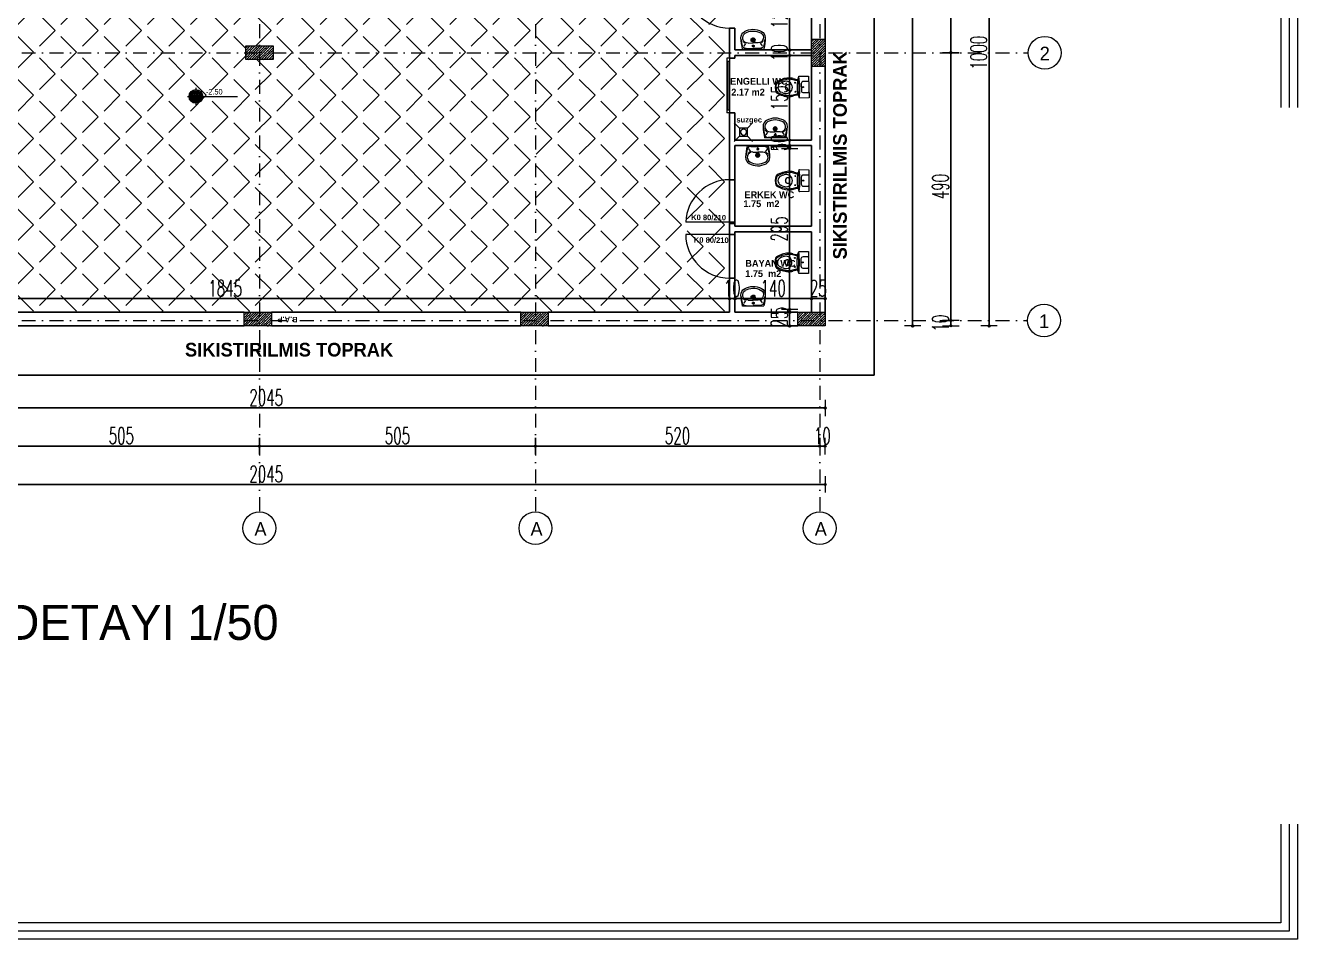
# Model space of a CAD drawing. Header units: millimetres. Extents: x -16104 to 67872, y -88009 to 12107.
# Drawn here: x 61943 to 64305, y -8330 to -6659 of the extents above; entities that cross this region are included whole.
import ezdxf

# ---------------------------------------------------------------- set-up
doc = ezdxf.new("R2010")
doc.units = ezdxf.units.MM
doc.linetypes.add('ACAD_ISO07W100', pattern=[3, 0, -3])
doc.linetypes.add('DASHDOTX2', pattern=[50.8, 25.4, -12.7, 0, -12.7])
doc.layers.get('0').update_dxf_attribs({"color": 241})
for name, color, linetype, lineweight in [('AKS', 1, 'ACAD_ISO07W100', 5), ('akslar', 144, 'Continuous', 20), ('c05', 32, 'Continuous', 13), ('duvar', 123, 'Continuous', 25), ('emsal&kolon', 1, 'Continuous', 5), ('kapı pen. yazısı', 1, 'Continuous', 25), ('kapı pen. yazısı_nz.', 1, 'Continuous', 25), ('KOTLAR', 5, 'Continuous', 20), ('mahal yazısı_nz.', 6, 'Continuous', 35), ('POZ', 36, 'Continuous', 18), ('SıVA', 40, 'Continuous', 9), ('tefriş _ nz.', 21, 'Continuous', 13), ('YAZI', 22, 'Continuous', 18), ('ÖLÇÜ', 252, 'Continuous', 20)]:
    doc.layers.add(name, color=color, linetype=linetype, lineweight=lineweight)
doc.styles.add('DIM', font='Txttw.shx', dxfattribs={"width": 0.6})
doc.styles.add('iç yazı _nz.', font='cityb___.ttf', dxfattribs={"height": 10})
doc.styles.add('kap-pen-yazısı_nz.', font='cityb___.ttf', dxfattribs={"height": 10})
doc.styles.add('M2', font='stylu.ttf', dxfattribs={"height": 10})
doc.styles.add('mahal iç yazı_nz.', font='cityb___.ttf', dxfattribs={"height": 12.5})
doc.styles.add('TSIMPLEX', font='tsimplex', dxfattribs={"width": 0.8})
doc.styles.add('ÖLÇÜ-50', font='comic.ttf', dxfattribs={"height": 12.5})
doc.dimstyles.new('50', dxfattribs={"dimscale": 0, "dimtxt": 30, "dimasz": 1, "dimexe": 0, "dimexo": 2, "dimgap": 4, "dimtad": 1, "dimdec": 0, "dimzin": 0, "dimdsep": 46, "dimtxsty": 'DIM', "dimblk1": 'DOT', "dimblk2": 'DOT', "dimsah": 1, "dimcen": 1.5, "dimdle": 3, "dimse1": 1, "dimse2": 1, "dimclrd": 256, "dimclre": 9, "dimclrt": 256, "dimadec": 0, "dimazin": 0, "dimtfac": 0.24, "dimtdec": 0, "dimtix": 1, "dimtmove": 2, "dimatfit": 3, "dimldrblk": 'DOT', "dimfxl": 0, "dimtolj": 1, "dimtzin": 15, "dimarcsym": 0})
pattern_1 = [(45, (-3506.1825, -11974.452), (-4.49012806, 4.49012806), []), (45, (-3501.6924, -11974.452), (-4.49012806, 4.49012806), [7.9375, -1.5875, 0, -1.5875])]
pattern_2 = [(45, (-3473.52, -17052.543), (-4.49012806, 4.49012806), []), (45, (-3469.03, -17052.543), (-4.49012806, 4.49012806), [7.9375, -1.5875, 0, -1.5875])]

# ---------------------------------------------------------------- blocks, each defined once
blk = doc.blocks.new('rdf')
h = blk.add_hatch()
h.set_pattern_fill('JIS_STN_2.5,_O', color=256)
h.set_pattern_definition([(45, (-14297.5899, -11300.239), (-1.76776695, 1.76776695), []), (45, (-14295.8249, -11300.239), (-1.76776695, 1.76776695), [1.2, -0.5])])
h.paths.add_polyline_path([(18090.11, 5567.39), (18090.11, 5611.54), (18135.11, 5611.54), (18135.11, 5567.39)], flags=9)
h.paths.add_polyline_path([(18090.11, 5539.89), (18090.11, 5584.04), (18135.11, 5584.04), (18135.11, 5539.89)], flags=9)
h.paths.add_polyline_path([(18526.2, 5567.39), (18526.2, 5611.54), (18571.2, 5611.54), (18571.2, 5567.39)], flags=9)
h.paths.add_polyline_path([(18130.11, 5567.39), (18130.11, 5611.54), (18175.11, 5611.54), (18175.11, 5567.39)], flags=9)
h.paths.add_polyline_path([(18468.99, 5604.47), (18468.99, 5574.47), (18871.61, 5574.47), (18871.61, 5604.47)])
at = {"layer": 'POZ', "style": 'M2', "flags": 4}
for tag, p in [('K180/210', (18737.14, 6363.37)), ('P150/50', (18700.21, 6224.9)), ('H.B', (18717.39, 6206.53)), ('50X50', (18707.7, 6190.5)), ('K180/210', (18776.34, 6183.11))]:
    blk.add_attdef(tag, p, '', height=10.4, rotation=1.13919, dxfattribs=at)
blk = doc.blocks.new('DOT')
for p, q in [((-2, 0), (0, 0)), ((0, 15), (0, -15)), ((2, 0), (0, 0))]:
    blk.add_line(p, q)
blk.add_circle((0, 0), 2)
blk = doc.blocks.new('*D8431')
at = {"layer": 'Defpoints', "color": 0, "transparency": 16777216}
for p in [(61359.9, -7358.2), (61359.9, -7358.2), (63404.9, -7358.2)]:
    blk.add_point(p, dxfattribs=at)
at = {"layer": 'SıVA', "lineweight": -2, "transparency": 16777216}
blk.add_line((63403.9, -7358.2), (61360.9, -7358.2), dxfattribs=at)
at = {"layer": 'SıVA', "lineweight": -2, "transparency": 16777216, "rotation": 180}
blk.add_blockref('DOT', (61359.9, -7358.2), dxfattribs=at)
at = {"layer": 'SıVA', "lineweight": -2, "transparency": 16777216}
blk.add_blockref('DOT', (63404.9, -7358.2), dxfattribs=at)
at = {"layer": 'SıVA', "transparency": 16777216, "insert": (62382.4, -7339.2), "char_height": 30, "attachment_point": 5, "style": 'DIM'}
blk.add_mtext('\\A1;2045', dxfattribs=at)
blk = doc.blocks.new('*D8433')
at = {"layer": 'Defpoints', "color": 0, "transparency": 16777216}
for p in [(63394.9, -7428.2), (63404.8, -7428.2), (63404.8, -7428.2)]:
    blk.add_point(p, dxfattribs=at)
at = {"layer": 'SıVA', "lineweight": -2, "transparency": 16777216}
for p, q in [((63393.9, -7428.2), (63392.9, -7428.2)), ((63394.9, -7428.2), (63404.8, -7428.2)), ((63405.8, -7428.2), (63406.8, -7428.2))]:
    blk.add_line(p, q, dxfattribs=at)
blk.add_blockref('DOT', (63394.9, -7428.2), dxfattribs=at)
at = {"layer": 'SıVA', "lineweight": -2, "transparency": 16777216, "rotation": 180}
blk.add_blockref('DOT', (63404.8, -7428.2), dxfattribs=at)
at = {"layer": 'SıVA', "transparency": 16777216, "insert": (63399.9, -7409.2), "char_height": 30, "attachment_point": 5, "style": 'DIM'}
blk.add_mtext('\\A1;10', dxfattribs=at)
blk = doc.blocks.new('*D8468')
at = {"layer": 'Defpoints', "color": 0, "transparency": 16777216}
for p in [(61359.9, -7498.2), (63404.9, -7498.2), (63404.9, -7498.2)]:
    blk.add_point(p, dxfattribs=at)
at = {"layer": 'SıVA', "lineweight": -2, "transparency": 16777216}
blk.add_line((61360.9, -7498.2), (63403.9, -7498.2), dxfattribs=at)
at = {"layer": 'SıVA', "lineweight": -2, "transparency": 16777216, "rotation": 180}
blk.add_blockref('DOT', (61359.9, -7498.2), dxfattribs=at)
at = {"layer": 'SıVA', "lineweight": -2, "transparency": 16777216}
blk.add_blockref('DOT', (63404.9, -7498.2), dxfattribs=at)
at = {"layer": 'SıVA', "transparency": 16777216, "insert": (62382.4, -7479.2), "char_height": 30, "attachment_point": 5, "style": 'DIM'}
blk.add_mtext('\\A1;2045', dxfattribs=at)
blk = doc.blocks.new('*D8434')
at = {"layer": 'Defpoints', "color": 0, "transparency": 16777216}
for p in [(63557.7, -6208.2), (63704.9, -7208.2), (63704.9, -7208.2)]:
    blk.add_point(p, dxfattribs=at)
at = {"layer": 'SıVA', "lineweight": -2, "transparency": 16777216}
blk.add_line((63704.9, -6209.2), (63704.9, -7207.2), dxfattribs=at)
for p, rotation in [((63704.9, -6208.2), 90), ((63704.9, -7208.2), 270)]:
    blk.add_blockref('DOT', p, dxfattribs=dict(at, rotation=rotation))
at = {"layer": 'SıVA', "transparency": 16777216, "insert": (63685.9, -6708.2), "char_height": 30, "attachment_point": 5, "rotation": 90, "style": 'DIM'}
blk.add_mtext('\\A1;1000', dxfattribs=at)
blk = doc.blocks.new('*D8435')
at = {"layer": 'Defpoints', "color": 0, "transparency": 16777216}
for p in [(63580, -7198.2), (63634.9, -7198.2), (63579.9, -7207.9)]:
    blk.add_point(p, dxfattribs=at)
at = {"layer": 'SıVA', "lineweight": -2, "transparency": 16777216}
for p, q in [((63634.9, -7197.2), (63634.9, -7196.2)), ((63634.9, -7207.9), (63634.9, -7198.2)), ((63634.9, -7208.9), (63634.9, -7209.9))]:
    blk.add_line(p, q, dxfattribs=at)
for p, rotation in [((63634.9, -7198.2), 270), ((63634.9, -7207.9), 90)]:
    blk.add_blockref('DOT', p, dxfattribs=dict(at, rotation=rotation))
at = {"layer": 'SıVA', "transparency": 16777216, "insert": (63615.9, -7203.1), "char_height": 30, "attachment_point": 5, "rotation": 90, "style": 'DIM'}
blk.add_mtext('\\A1;10', dxfattribs=at)
blk = doc.blocks.new('*D8436')
at = {"layer": 'Defpoints', "color": 0, "transparency": 16777216}
for p in [(63634.9, -6708.2), (63634.9, -6708.2), (63634.9, -7198.2)]:
    blk.add_point(p, dxfattribs=at)
at = {"layer": 'SıVA', "lineweight": -2, "transparency": 16777216}
blk.add_line((63634.9, -7197.2), (63634.9, -6709.2), dxfattribs=at)
for p, rotation in [((63634.9, -6708.2), 90), ((63634.9, -7198.2), 270)]:
    blk.add_blockref('DOT', p, dxfattribs=dict(at, rotation=rotation))
at = {"layer": 'SıVA', "transparency": 16777216, "insert": (63615.9, -6953.2), "char_height": 30, "attachment_point": 5, "rotation": 90, "style": 'DIM'}
blk.add_mtext('\\A1;490', dxfattribs=at)
blk = doc.blocks.new('*D8437')
at = {"layer": 'Defpoints', "color": 0, "transparency": 16777216}
for p in [(63634.9, -6218.2), (63634.9, -6218.2), (63634.9, -6708.2)]:
    blk.add_point(p, dxfattribs=at)
at = {"layer": 'SıVA', "lineweight": -2, "transparency": 16777216}
blk.add_line((63634.9, -6707.2), (63634.9, -6219.2), dxfattribs=at)
for p, rotation in [((63634.9, -6218.2), 90), ((63634.9, -6708.2), 270)]:
    blk.add_blockref('DOT', p, dxfattribs=dict(at, rotation=rotation))
at = {"layer": 'SıVA', "transparency": 16777216, "insert": (63615.9, -6463.2), "char_height": 30, "attachment_point": 5, "rotation": 90, "style": 'DIM'}
blk.add_mtext('\\A1;490', dxfattribs=at)
blk = doc.blocks.new('*D8439')
at = {"layer": 'Defpoints', "color": 0, "transparency": 16777216}
for p in [(63564.9, -5933.2), (63564.9, -7208.2), (63564.9, -7208.2)]:
    blk.add_point(p, dxfattribs=at)
at = {"layer": 'SıVA', "lineweight": -2, "transparency": 16777216}
blk.add_line((63564.9, -5934.2), (63564.9, -7207.2), dxfattribs=at)
for p, rotation in [((63564.9, -5933.2), 90), ((63564.9, -7208.2), 270)]:
    blk.add_blockref('DOT', p, dxfattribs=dict(at, rotation=rotation))
at = {"layer": 'SıVA', "transparency": 16777216, "insert": (63545.9, -6570.7), "char_height": 30, "attachment_point": 5, "rotation": 90, "style": 'DIM'}
blk.add_mtext('\\A1;1275', dxfattribs=at)
blk = doc.blocks.new('*D8443')
at = {"layer": 'Defpoints', "color": 0, "transparency": 16777216}
for p in [(63339.9, -6883.2), (63339.9, -7178.2), (63339.9, -7178.2)]:
    blk.add_point(p, dxfattribs=at)
at = {"layer": 'SıVA', "lineweight": -2, "transparency": 16777216}
blk.add_line((63339.9, -6884.2), (63339.9, -7177.2), dxfattribs=at)
for p, rotation in [((63339.9, -6883.2), 90), ((63339.9, -7178.2), 270)]:
    blk.add_blockref('DOT', p, dxfattribs=dict(at, rotation=rotation))
at = {"layer": 'SıVA', "transparency": 16777216, "insert": (63320.9, -7030.7), "char_height": 30, "attachment_point": 5, "rotation": 90, "style": 'DIM'}
blk.add_mtext('\\A1;295', dxfattribs=at)
blk = doc.blocks.new('*D8444')
at = {"layer": 'Defpoints', "color": 0, "transparency": 16777216}
for p in [(63339.9, -7178.2), (63339.9, -7183.2), (63340, -7183.2)]:
    blk.add_point(p, dxfattribs=at)
at = {"layer": 'SıVA', "lineweight": -2, "transparency": 16777216}
for p, q in [((63340, -7177.2), (63340, -7176.2)), ((63340, -7178.2), (63340, -7183.2)), ((63340, -7184.2), (63340, -7185.2))]:
    blk.add_line(p, q, dxfattribs=at)
for p, rotation in [((63340, -7178.2), 270), ((63340, -7183.2), 90)]:
    blk.add_blockref('DOT', p, dxfattribs=dict(at, rotation=rotation))
at = {"layer": 'SıVA', "transparency": 16777216, "insert": (63321, -7180.7), "char_height": 30, "attachment_point": 5, "rotation": 90, "style": 'DIM'}
blk.add_mtext('\\A1;5', dxfattribs=at)
blk = doc.blocks.new('*D8445')
at = {"layer": 'Defpoints', "color": 0, "transparency": 16777216}
for p in [(63339.9, -7183.2), (63340, -7208.2), (63340, -7208.2)]:
    blk.add_point(p, dxfattribs=at)
at = {"layer": 'SıVA', "lineweight": -2, "transparency": 16777216}
for p, q in [((63340, -7182.2), (63340, -7181.2)), ((63340, -7183.2), (63340, -7208.2)), ((63340, -7209.2), (63340, -7210.2))]:
    blk.add_line(p, q, dxfattribs=at)
for p, rotation in [((63340, -7183.2), 270), ((63340, -7208.2), 90)]:
    blk.add_blockref('DOT', p, dxfattribs=dict(at, rotation=rotation))
at = {"layer": 'SıVA', "transparency": 16777216, "insert": (63321, -7195.7), "char_height": 30, "attachment_point": 5, "rotation": 90, "style": 'DIM'}
blk.add_mtext('\\A1;25', dxfattribs=at)
blk = doc.blocks.new('*D8446')
at = {"layer": 'Defpoints', "color": 0, "transparency": 16777216}
for p in [(61384.9, -7158.2), (63229.9, -7158.2), (63229.9, -7158.2)]:
    blk.add_point(p, dxfattribs=at)
at = {"layer": 'SıVA', "lineweight": -2, "transparency": 16777216}
blk.add_line((61385.9, -7158.2), (63228.9, -7158.2), dxfattribs=at)
at = {"layer": 'SıVA', "lineweight": -2, "transparency": 16777216, "rotation": 180}
blk.add_blockref('DOT', (61384.9, -7158.2), dxfattribs=at)
at = {"layer": 'SıVA', "lineweight": -2, "transparency": 16777216}
blk.add_blockref('DOT', (63229.9, -7158.2), dxfattribs=at)
at = {"layer": 'SıVA', "transparency": 16777216, "insert": (62307.4, -7139.2), "char_height": 30, "attachment_point": 5, "style": 'DIM'}
blk.add_mtext('\\A1;1845', dxfattribs=at)
blk = doc.blocks.new('*D8447')
at = {"layer": 'Defpoints', "color": 0, "transparency": 16777216}
for p in [(63379.9, -7178.2), (63404.9, -7158.2), (63404.9, -7178.2)]:
    blk.add_point(p, dxfattribs=at)
at = {"layer": 'SıVA', "lineweight": -2, "transparency": 16777216}
for p, q in [((63378.9, -7158.2), (63377.9, -7158.2)), ((63379.9, -7158.2), (63404.9, -7158.2)), ((63405.9, -7158.2), (63406.9, -7158.2))]:
    blk.add_line(p, q, dxfattribs=at)
blk.add_blockref('DOT', (63379.9, -7158.2), dxfattribs=at)
at = {"layer": 'SıVA', "lineweight": -2, "transparency": 16777216, "rotation": 180}
blk.add_blockref('DOT', (63404.9, -7158.2), dxfattribs=at)
at = {"layer": 'SıVA', "transparency": 16777216, "insert": (63392.4, -7139.2), "char_height": 30, "attachment_point": 5, "style": 'DIM'}
blk.add_mtext('\\A1;25', dxfattribs=at)
blk = doc.blocks.new('*D8454')
at = {"layer": 'Defpoints', "color": 0, "transparency": 16777216}
for p in [(63339.9, -6578.1), (63339.9, -6703.2), (63339.9, -6703.2)]:
    blk.add_point(p, dxfattribs=at)
at = {"layer": 'SıVA', "lineweight": -2, "transparency": 16777216}
blk.add_line((63339.9, -6579.1), (63339.9, -6702.2), dxfattribs=at)
for p, rotation in [((63339.9, -6578.1), 90), ((63339.9, -6703.2), 270)]:
    blk.add_blockref('DOT', p, dxfattribs=dict(at, rotation=rotation))
at = {"layer": 'SıVA', "transparency": 16777216, "insert": (63320.9, -6640.6), "char_height": 30, "attachment_point": 5, "rotation": 90, "style": 'DIM'}
blk.add_mtext('\\A1;125', dxfattribs=at)
blk = doc.blocks.new('*D8455')
at = {"layer": 'Defpoints', "color": 0, "transparency": 16777216}
for p in [(63339.9, -6703.2), (63339.9, -6713.2), (63372.6, -6713.2)]:
    blk.add_point(p, dxfattribs=at)
at = {"layer": 'SıVA', "lineweight": -2, "transparency": 16777216}
for p, q in [((63339.9, -6702.2), (63339.9, -6701.2)), ((63339.9, -6703.2), (63339.9, -6713.2)), ((63339.9, -6714.2), (63339.9, -6715.2))]:
    blk.add_line(p, q, dxfattribs=at)
for p, rotation in [((63339.9, -6703.2), 270), ((63339.9, -6713.2), 90)]:
    blk.add_blockref('DOT', p, dxfattribs=dict(at, rotation=rotation))
at = {"layer": 'SıVA', "transparency": 16777216, "insert": (63320.9, -6708.2), "char_height": 30, "attachment_point": 5, "rotation": 90, "style": 'DIM'}
blk.add_mtext('\\A1;10', dxfattribs=at)
blk = doc.blocks.new('*D8456')
at = {"layer": 'Defpoints', "color": 0, "transparency": 16777216}
for p in [(63339.9, -6713.2), (63339.9, -6868.2), (63372.6, -6868.2)]:
    blk.add_point(p, dxfattribs=at)
at = {"layer": 'SıVA', "lineweight": -2, "transparency": 16777216}
blk.add_line((63339.9, -6714.2), (63339.9, -6867.2), dxfattribs=at)
for p, rotation in [((63339.9, -6713.2), 90), ((63339.9, -6868.2), 270)]:
    blk.add_blockref('DOT', p, dxfattribs=dict(at, rotation=rotation))
at = {"layer": 'SıVA', "transparency": 16777216, "insert": (63320.9, -6790.7), "char_height": 30, "attachment_point": 5, "rotation": 90, "style": 'DIM'}
blk.add_mtext('\\A1;155', dxfattribs=at)
blk = doc.blocks.new('*D8457')
at = {"layer": 'Defpoints', "color": 0, "transparency": 16777216}
for p in [(63339.9, -6868.2), (63339.9, -6878.2), (63372.6, -6878.2)]:
    blk.add_point(p, dxfattribs=at)
at = {"layer": 'SıVA', "lineweight": -2, "transparency": 16777216}
for p, q in [((63339.9, -6867.2), (63339.9, -6866.2)), ((63339.9, -6868.2), (63339.9, -6878.2)), ((63339.9, -6879.2), (63339.9, -6880.2))]:
    blk.add_line(p, q, dxfattribs=at)
for p, rotation in [((63339.9, -6868.2), 270), ((63339.9, -6878.2), 90)]:
    blk.add_blockref('DOT', p, dxfattribs=dict(at, rotation=rotation))
at = {"layer": 'SıVA', "transparency": 16777216, "insert": (63320.9, -6873.2), "char_height": 30, "attachment_point": 5, "rotation": 90, "style": 'DIM'}
blk.add_mtext('\\A1;10', dxfattribs=at)
blk = doc.blocks.new('*D8458')
at = {"layer": 'Defpoints', "color": 0, "transparency": 16777216}
for p in [(63339.9, -6878.2), (63339.9, -6878.2), (63339.9, -6883.2)]:
    blk.add_point(p, dxfattribs=at)
at = {"layer": 'SıVA', "lineweight": -2, "transparency": 16777216}
for p, q in [((63339.9, -6877.2), (63339.9, -6876.2)), ((63339.9, -6883.2), (63339.9, -6878.2)), ((63339.9, -6884.2), (63339.9, -6885.2))]:
    blk.add_line(p, q, dxfattribs=at)
for p, rotation in [((63339.9, -6878.2), 270), ((63339.9, -6883.2), 90)]:
    blk.add_blockref('DOT', p, dxfattribs=dict(at, rotation=rotation))
at = {"layer": 'SıVA', "transparency": 16777216, "insert": (63320.9, -6880.7), "char_height": 30, "attachment_point": 5, "rotation": 90, "style": 'DIM'}
blk.add_mtext('\\A1;5', dxfattribs=at)
blk = doc.blocks.new('20')
at = {"layer": 'tefriş _ nz.'}
for p, q in [((-1695.8, 84.6), (-1657.1, 84.6)), ((-1693.3, 79.1), (-1689.8, 74.2)), ((-1689.5, 83.6), (-1676.5, 83.6)), ((-1685.8, 73.6), (-1676.5, 73.6)), ((-1678.6, 79.1), (-1676.5, 79.1)), ((-1663.4, 83.6), (-1676.5, 83.6)), ((-1676.5, 77), (-1676.5, 81.2)), ((-1674.3, 79.1), (-1676.5, 79.1)), ((-1667.2, 73.6), (-1676.5, 73.6)), ((-1676.5, 72.4), (-1676.5, 63.9)), ((-1659.6, 79.1), (-1663.2, 74.2)), ((-1680.9, 68.1), (-1676.5, 68.1)), ((-1672, 68.1), (-1676.5, 68.1))]:
    blk.add_line(p, q, dxfattribs=at)
for centre, major_axis, start_param, end_param in [((-1578.9, 57.7), (84.9, 84.9), 2.129634, 2.303897), ((-1623.6, 60.7), (52.6, 52.6), 2.110921, 2.27395), ((-1685.8, 64), (6.85, 6.85), 0.778431, 3.420188), ((-1689.5, 77.2), (4.58, 4.58), 0.785398, 2.110921), ((-1685.8, 64), (7.77, -7.77), 2.837424, 3.323056), ((-1676.5, 68.1), (2.65, -2.65), 2.356194, 5.497787), ((-1676.5, 79.1), (1.24, -1.24), 2.356194, 5.497787), ((-1676.5, 79.1), (1.24, -1.24), 5.497787, 8.63938), ((-1676.5, 68.1), (2.65, -2.65), 5.497787, 8.63938), ((-1667.1, 64), (6.85, -6.85), 6.00459, 8.646347), ((-1663.4, 77.2), (4.58, -4.58), 1.030672, 2.356194), ((-1667.1, 64), (7.77, 7.77), -0.181463, 0.304169), ((-1774.1, 57.7), (84.9, -84.9), 0.837695, 1.011959), ((-1729.3, 60.7), (52.6, -52.6), 0.867643, 1.030672), ((-1685.8, 64), (9.16, 9.16), 2.356194, 3.415633), ((-1676.5, 80.5), (22.6, 22.6), 3.415633, 3.926991), ((-1676.5, 80.5), (20.3, -20.3), 4.986429, 5.497787), ((-1676.5, 68.1), (1.63, 1.63), 0.785398, 3.926991), ((-1676.5, 68.1), (1.63, 1.63), 3.926991, 7.068583), ((-1676.5, 80.5), (20.3, 20.3), 3.926991, 4.438348), ((-1676.5, 80.5), (22.6, -22.6), 5.497787, 6.009145), ((-1667.2, 64), (9.16, -9.16), 6.009145, 7.068583)]:
    blk.add_ellipse(centre, major_axis=major_axis, ratio=1, start_param=start_param, end_param=end_param, dxfattribs=at)
blk = doc.blocks.new('klozet7-U')
at = {"layer": 'tefriş _ nz.', "linetype": 'Continuous'}
for p, q in [((-32.2, -2.5), (-32.2, 2.5)), ((0, 18.2), (0, -18.2)), ((0, 8.3), (0, -8.3))]:
    blk.add_line(p, q, dxfattribs=at)
for points in [[(-17.9, -11.1, 0.02338), (-26.1, -13), (-26.2, -13, -0.087198), (-33.5, -14, -0.119537), (-52.2, -7.9, -0.142116), (-52.8, -7.3, -0.231833), (-52.8, 7.3, -0.142116), (-52.2, 7.9, -0.119537), (-33.5, 14, -0.087198), (-26.2, 13), (-26.1, 13, 0.02338), (-17.9, 11.1, 0.02338)], [(-44.2, -8.5, 0.029763), (-39.8, -9.9, 0.347536), (-28.5, -4.8, 0.243968), (-28.5, 4.8, 0.347536), (-39.8, 9.9, 0.029763), (-44.2, 8.5)], [(-17.3, -11.9, 0.110008), (-17.3, 11.8, 0.110008)], [(0, 8.3, 0.414214), (-1, 9.3), (-9, 9.3, 0.414214), (-12.5, 5.8), (-12.5, -5.8, 0.414214), (-9, -9.3), (-1, -9.3, 0.414214), (0, -8.3)]]:
    blk.add_lwpolyline(points, format="xyb", dxfattribs=at)
blk.add_lwpolyline([(-15.6, 18.4), (0, 18.2), (0, -18.2), (-15.6, -18.4, -0.329232), (-16.1, -18.1, -0.158489), (-16.1, 18.1, -0.329232)], format="xyb", close=True, dxfattribs=at)
for points in [[(-44.2, 8.5, 0), (-46.6, 7.5, 0)], [(-44.2, -8.5, 0), (-46.6, -7.5, 0)]]:
    blk.add_polyline3d(points, dxfattribs=at)
for centre, radius in [((-22.5, 7.5), 0.75), ((-9.5, 0), 0.9), ((-22.5, -7.5), 0.75)]:
    blk.add_circle(centre, radius, dxfattribs=at)
for centre, radius, start, end in [((-38, 0), 18, 153.8951, 206.1049), ((-51.4, 6.6), 3.1, 121.5412, 153.8951), ((-30.4, -27.7), 43.3, 94.2449, 121.5412), ((-43.4, 0), 8.1, 113.0212, 180), ((-43.4, 0), 8.1, 180, 246.9788), ((-37.1, 0), 2, 170.4059, 189.5941), ((-34.7, 0.2), 4.33, 81.9402, 178.4657), ((-34.2, 2.5), 2, 0, 90), ((-32.5, -7.3), 22.8, 72.6044, 92.5939), ((-1.8, 99.5), 88.3, 254.3087, 259.6891), ((-17.6, 11.8), 0.25, 12.5843, 168.3652), ((-17.1, 13.7), 0.25, 7.288, 166.4244), ((-124.1, 0), 108.1, 352.712, 7.288), ((-186.6, 0), 171.6, 354.0371, 5.9629), ((-51.4, -6.6), 3.1, 206.1049, 238.4588), ((-30.4, 27.7), 43.3, 238.4588, 265.7551), ((-34.7, -0.2), 4.33, 181.5343, 278.0598), ((-34.2, -2.5), 2, 270, 0), ((-32.5, 7.3), 22.8, 267.4061, 287.3956), ((-1.8, -99.5), 88.3, 100.3109, 105.6913), ((-17.5, -11.8), 0.25, 191.6923, 347.4732), ((-17.1, -13.7), 0.25, 193.5756, 352.712)]:
    blk.add_arc(centre, radius, start, end, dxfattribs=at)
blk = doc.blocks.new('2R2R')
at = {"layer": 'tefriş _ nz.', "linetype": 'Continuous'}
for p, q in [((74688.3, -1538.9), (74679, -1529.6)), ((74703.3, -1538.9), (74712.6, -1529.6)), ((74679, -1563.2), (74688.3, -1553.9)), ((74712.6, -1563.2), (74703.3, -1553.9))]:
    blk.add_line(p, q, dxfattribs=at)
blk.add_lwpolyline([(74688.3, -1538.9), (74703.3, -1538.9), (74703.3, -1553.9), (74688.3, -1553.9)], close=True, dxfattribs=at)
blk.add_circle((74695.8, -1546.6), 5.5, dxfattribs=at)
blk = doc.blocks.new('*D8462')
at = {"layer": 'Defpoints', "color": 0, "transparency": 16777216}
for p in [(61864.9, -7428.2), (62369.9, -7428.2), (62369.9, -7428.2)]:
    blk.add_point(p, dxfattribs=at)
at = {"layer": 'SıVA', "lineweight": -2, "transparency": 16777216}
blk.add_line((61865.9, -7428.2), (62368.9, -7428.2), dxfattribs=at)
at = {"layer": 'SıVA', "lineweight": -2, "transparency": 16777216, "rotation": 180}
blk.add_blockref('DOT', (61864.9, -7428.2), dxfattribs=at)
at = {"layer": 'SıVA', "lineweight": -2, "transparency": 16777216}
blk.add_blockref('DOT', (62369.9, -7428.2), dxfattribs=at)
at = {"layer": 'SıVA', "transparency": 16777216, "insert": (62117.4, -7409.2), "char_height": 30, "attachment_point": 5, "style": 'DIM'}
blk.add_mtext('\\A1;505', dxfattribs=at)
blk = doc.blocks.new('*D8463')
at = {"layer": 'Defpoints', "color": 0, "transparency": 16777216}
for p in [(62369.9, -7428.2), (62874.9, -7428.2), (62874.9, -7428.2)]:
    blk.add_point(p, dxfattribs=at)
at = {"layer": 'SıVA', "lineweight": -2, "transparency": 16777216}
blk.add_line((62370.9, -7428.2), (62873.9, -7428.2), dxfattribs=at)
at = {"layer": 'SıVA', "lineweight": -2, "transparency": 16777216, "rotation": 180}
blk.add_blockref('DOT', (62369.9, -7428.2), dxfattribs=at)
at = {"layer": 'SıVA', "lineweight": -2, "transparency": 16777216}
blk.add_blockref('DOT', (62874.9, -7428.2), dxfattribs=at)
at = {"layer": 'SıVA', "transparency": 16777216, "insert": (62622.4, -7409.2), "char_height": 30, "attachment_point": 5, "style": 'DIM'}
blk.add_mtext('\\A1;505', dxfattribs=at)
blk = doc.blocks.new('*D8464')
at = {"layer": 'Defpoints', "color": 0, "transparency": 16777216}
for p in [(62874.9, -7428.2), (63394.9, -7428.2), (63394.9, -7428.2)]:
    blk.add_point(p, dxfattribs=at)
at = {"layer": 'SıVA', "lineweight": -2, "transparency": 16777216}
blk.add_line((62875.9, -7428.2), (63393.9, -7428.2), dxfattribs=at)
at = {"layer": 'SıVA', "lineweight": -2, "transparency": 16777216, "rotation": 180}
blk.add_blockref('DOT', (62874.9, -7428.2), dxfattribs=at)
at = {"layer": 'SıVA', "lineweight": -2, "transparency": 16777216}
blk.add_blockref('DOT', (63394.9, -7428.2), dxfattribs=at)
at = {"layer": 'SıVA', "transparency": 16777216, "insert": (63134.9, -7409.2), "char_height": 30, "attachment_point": 5, "style": 'DIM'}
blk.add_mtext('\\A1;520', dxfattribs=at)
blk = doc.blocks.new('*D8467')
at = {"layer": 'Defpoints', "color": 0, "transparency": 16777216}
for p in [(63229.9, -7158.2), (63239.9, -7158.2), (63239.9, -7158.2)]:
    blk.add_point(p, dxfattribs=at)
at = {"layer": 'SıVA', "lineweight": -2, "transparency": 16777216}
for p, q in [((63228.9, -7158.2), (63227.9, -7158.2)), ((63229.9, -7158.2), (63239.9, -7158.2)), ((63240.9, -7158.2), (63241.9, -7158.2))]:
    blk.add_line(p, q, dxfattribs=at)
blk.add_blockref('DOT', (63229.9, -7158.2), dxfattribs=at)
at = {"layer": 'SıVA', "lineweight": -2, "transparency": 16777216, "rotation": 180}
blk.add_blockref('DOT', (63239.9, -7158.2), dxfattribs=at)
at = {"layer": 'SıVA', "transparency": 16777216, "insert": (63234.9, -7139.2), "char_height": 30, "attachment_point": 5, "style": 'DIM'}
blk.add_mtext('\\A1;10', dxfattribs=at)
blk = doc.blocks.new('*D8421')
at = {"layer": 'Defpoints', "color": 0, "transparency": 16777216}
for p in [(63239.9, -7158.2), (63379.9, -7158.2), (63379.9, -7158.2)]:
    blk.add_point(p, dxfattribs=at)
at = {"layer": 'SıVA', "lineweight": -2, "transparency": 16777216}
blk.add_line((63240.9, -7158.2), (63378.9, -7158.2), dxfattribs=at)
at = {"layer": 'SıVA', "lineweight": -2, "transparency": 16777216, "rotation": 180}
blk.add_blockref('DOT', (63239.9, -7158.2), dxfattribs=at)
at = {"layer": 'SıVA', "lineweight": -2, "transparency": 16777216}
blk.add_blockref('DOT', (63379.9, -7158.2), dxfattribs=at)
at = {"layer": 'SıVA', "transparency": 16777216, "insert": (63309.9, -7139.2), "char_height": 30, "attachment_point": 5, "style": 'DIM'}
blk.add_mtext('\\A1;140', dxfattribs=at)
blk = doc.blocks.new('Kot')
at = {"layer": 'KOTLAR'}
for p, q in [((-0.155, 0), (0.759, 0)), ((0, 0.155), (0, -0.155))]:
    blk.add_line(p, q, dxfattribs=at)
for radius in [0.125, 0.105, 0.085, 0.065, 0.045, 0.045, 0.025]:
    blk.add_circle((0, 0), radius, dxfattribs=at)
at = {"layer": 'YAZI', "style": 'TSIMPLEX', "width": 0.8}
blk.add_attdef('KOTH', (0.184, 0.035), '', height=0.1, dxfattribs=at)

msp = doc.modelspace()

# ---------------------------------------------------------------- hatches: boundary and pattern name
at = {"layer": 'SıVA'}
h = msp.add_hatch(dxfattribs=at)
h.set_pattern_fill('ANSI35,_O', color=256)
h.set_pattern_definition(pattern_1)
h.paths.add_polyline_path([(63394.9, -6683.2), (63379.9, -6683.2), (63379.9, -6708.2), (63394.9, -6708.2)])
h.paths.add_polyline_path([(63404.9, -6683.2), (63394.9, -6683.2), (63394.9, -6708.2), (63404.9, -6708.2)])
h.paths.add_polyline_path([(63404.9, -6708.2), (63394.9, -6708.2), (63394.9, -6733.2), (63404.9, -6733.2)])
h.paths.add_polyline_path([(63394.9, -6708.2), (63379.9, -6708.2), (63379.9, -6733.2), (63394.9, -6733.2)])
h = msp.add_hatch(dxfattribs=at)
h.set_pattern_fill('ANSI35,_O', color=256)
h.set_pattern_definition(pattern_1)
h.paths.add_polyline_path([(62369.9, -6708.2), (62369.9, -6695.7), (62344.9, -6695.7), (62344.9, -6708.2)])
h.paths.add_polyline_path([(62394.9, -6708.2), (62394.9, -6695.7), (62369.9, -6695.7), (62369.9, -6708.2)])
h.paths.add_polyline_path([(62394.9, -6720.7), (62394.9, -6708.2), (62369.9, -6708.2), (62369.9, -6720.7)])
h.paths.add_polyline_path([(62344.9, -6708.2), (62344.9, -6720.7), (62369.9, -6720.7), (62369.9, -6708.2)])
h = msp.add_hatch(dxfattribs=at)
h.set_pattern_fill('ANSI35,_O', color=256)
h.set_pattern_definition(pattern_2)
h.paths.add_polyline_path([(62369.9, -7198.2), (62369.9, -7183.2), (62341.8, -7183.2), (62341.8, -7198.2)])
h.paths.add_polyline_path([(62391.8, -7183.2), (62369.9, -7183.2), (62369.9, -7198.2), (62391.8, -7198.2)])
h.paths.add_polyline_path([(62369.9, -7198.2), (62369.9, -7208.2), (62391.8, -7208.2), (62391.8, -7198.2)])
h.paths.add_polyline_path([(62369.9, -7208.2), (62369.9, -7198.2), (62341.8, -7198.2), (62341.8, -7208.2)])
h = msp.add_hatch(dxfattribs=at)
h.set_pattern_fill('ANSI35,_O', color=256)
h.set_pattern_definition(pattern_2)
h.paths.add_polyline_path([(62874.9, -7198.2), (62874.9, -7183.2), (62848.4, -7183.2), (62848.4, -7198.2)])
h.paths.add_polyline_path([(62874.9, -7183.2), (62874.9, -7198.2), (62898.4, -7198.2), (62898.4, -7183.2)])
h.paths.add_polyline_path([(62874.9, -7198.2), (62874.9, -7208.2), (62898.4, -7208.2), (62898.4, -7198.2)])
h.paths.add_polyline_path([(62874.9, -7208.2), (62874.9, -7198.2), (62848.4, -7198.2), (62848.4, -7208.2)])
h = msp.add_hatch(dxfattribs=at)
h.set_pattern_fill('ANSI35,_O', color=256)
h.set_pattern_definition(pattern_1)
h.paths.add_polyline_path([(63394.9, -7183.2), (63354.9, -7183.2), (63354.9, -7198.2), (63394.9, -7198.2)])
h.paths.add_polyline_path([(63404.9, -7183.2), (63394.9, -7183.2), (63394.9, -7198.2), (63404.9, -7198.2)])
h.paths.add_polyline_path([(63404.9, -7198.2), (63394.9, -7198.2), (63394.9, -7208.2), (63404.9, -7208.2)])
h.paths.add_polyline_path([(63394.9, -7198.2), (63354.9, -7198.2), (63354.9, -7208.2), (63394.9, -7208.2)])
at = {"layer": 'ÖLÇÜ'}
h = msp.add_hatch(dxfattribs=at)
h.set_pattern_fill('ANGLE,_O', color=256, scale=8, angle=135)
h.set_pattern_definition([(135, (0, -17059.605), (-39.513127, -39.513127), [40.64, -15.24]), (225, (0, -17059.605), (39.513127, -39.513127), [40.64, -15.24])])
h.paths.add_polyline_path([(61384.9, -6708.2), (61864.9, -6708.2), (61864.9, -6233.2), (61384.9, -6233.2)])
h.paths.add_polyline_path([(63229.9, -7183.2), (63229.9, -6708.2), (62394.9, -6708.2), (62394.9, -6720.7), (62369.9, -6720.7), (62369.9, -7183.2)])
h.paths.add_polyline_path([(62369.9, -6233.2), (62369.9, -6695.7), (62394.9, -6695.7), (62394.9, -6708.2), (63229.9, -6708.2), (63229.9, -6233.2)])
h.paths.add_polyline_path([(61864.9, -6233.2), (61864.9, -6708.2), (62344.9, -6708.2), (62344.9, -6695.7), (62369.9, -6695.7), (62369.9, -6233.2)])
h.paths.add_polyline_path([(62369.9, -7183.2), (62369.9, -6720.7), (62344.9, -6720.7), (62344.9, -6708.2), (61864.9, -6708.2), (61864.9, -7183.2)])
h.paths.add_polyline_path([(61864.9, -7183.2), (61864.9, -6708.2), (61384.9, -6708.2), (61384.9, -7183.2)])
h.paths.add_polyline_path([(61434.9, -6738.8), (61434.9, -6677.6), (61479.9, -6677.6), (61479.9, -6738.8)], flags=9)
h.paths.add_polyline_path([(61434.9, -6242.8), (61434.9, -6198.6), (61479.9, -6198.6), (61479.9, -6242.8)], flags=9)
h.paths.add_polyline_path([(61350.4, -6231.7), (61394.5, -6231.7), (61394.5, -6276.7), (61350.4, -6276.7)], flags=9)
h.paths.add_polyline_path([(63157, -7017.7), (63228.6, -7018.4), (63228.8, -7001.6), (63157.2, -7000.9)], flags=24)
h.paths.add_polyline_path([(63161.9, -7059), (63233.5, -7059.8), (63233.7, -7043), (63162.1, -7042.2)], flags=9)
h.paths.add_polyline_path([(63153.4, -6737), (63217.9, -6737.7), (63218.1, -6720.8), (63153.5, -6720.2)], flags=24)
h.paths.add_polyline_path([(62434, -6242.8), (62434, -6198.6), (62479, -6198.6), (62479, -6242.8)], flags=9)
h.paths.add_polyline_path([(62227.6, -6622.1), (62396, -6622.1), (62396, -6659.8), (62227.6, -6659.8)], flags=9)
h.paths.add_polyline_path([(62205.9, -6629.4), (62470.5, -6629.4), (62470.5, -6533.2), (62205.9, -6533.2)], flags=9)
h.paths.add_polyline_path([(63157, -6560.1), (63228.6, -6560.8), (63228.8, -6544), (63157.2, -6543.3)], flags=24)
h.paths.add_polyline_path([(63161.9, -6601.5), (63233.5, -6602.2), (63233.7, -6585.4), (63162.1, -6584.6)], flags=9)
h.paths.add_polyline_path([(63149.4, -6427.3), (63218.2, -6428), (63218.4, -6411.2), (63149.6, -6410.5)], flags=24)
h.paths.add_polyline_path([(62269.9, -6231.7), (62344.9, -6231.7), (62344.9, -6276.7), (62269.9, -6276.7)], flags=9)

# ---------------------------------------------------------------- linework, layer by layer
for p, q in [((63239.9, -7025.7), (63379.9, -7025.7)), ((63239.9, -7035.7), (63379.9, -7035.7)), ((63239.9, -7040.7), (63229.9, -7040.7))]:
    msp.add_line(p, q)
at = {"layer": 'AKS', "linetype": 'ByBlock'}
for centre in [(63806.6, -6708.3), (63805.3, -7198.2), (62369.9, -7578.2), (62874.9, -7578.2), (63394.9, -7578.2)]:
    msp.add_circle(centre, 30, dxfattribs=at)
at = {"layer": 'akslar', "linetype": 'DASHDOTX2'}
for p, q in [((62369.9, -5638.2), (62369.9, -7548.2)), ((62874.9, -5638.2), (62874.9, -7548.2)), ((63394.9, -5638.2), (63394.9, -7548.2)), ((61069.9, -6708.2), (63774.9, -6708.2)), ((61069.9, -7198.2), (63774.9, -7198.2))]:
    msp.add_line(p, q, dxfattribs=at)
at = {"layer": 'c05'}
for points in [[(64268.8, -8120), (64268.8, -8330.3), (60738.5, -8330.3), (60738.5, -4952.5), (64268.8, -4952.5), (64268.8, -6808.6)], [(64268.8, -8120), (64268.8, -8330.3), (60738.5, -8330.3), (60738.5, -4952.5), (64268.8, -4952.5), (64268.8, -6808.6)], [(64253.8, -8120), (64253.8, -8315.3), (60753.5, -8315.3), (60753.5, -4967.5), (64253.8, -4967.5), (64253.8, -6808.6)], [(64238.8, -8120), (64238.8, -8300.3), (60768.5, -8300.3), (60768.5, -4982.5), (64238.8, -4982.5), (64238.8, -6808.6)]]:
    msp.add_lwpolyline(points, dxfattribs=at)
at = {"layer": 'duvar'}
for p, q in [((63404.9, -6383.1), (63404.9, -6683.2)), ((63494.9, -6453), (63494.9, -7298.2)), ((63379.9, -6578.1), (63379.9, -6683.2)), ((63229.9, -6663.1), (63229.9, -6718.2)), ((63239.9, -6663.1), (63229.9, -6663.1)), ((63239.9, -6663.1), (63239.9, -6703.2)), ((63379.9, -6683.2), (63379.9, -6678.2)), ((63379.9, -6683.2), (63379.9, -6678.2)), ((63379.9, -6678.2), (63379.9, -6683.2)), ((63404.9, -6678.2), (63404.9, -6683.2)), ((63239.9, -6703.2), (63379.9, -6703.2)), ((63239.9, -6718.2), (63229.9, -6718.2)), ((63239.9, -6713.2), (63239.9, -6718.2)), ((63239.9, -6713.2), (63379.9, -6713.2)), ((63379.9, -6733.2), (63379.9, -6738.2)), ((63379.9, -6733.2), (63379.9, -6868.2)), ((63404.9, -6733.2), (63404.9, -6738.2)), ((63404.9, -6733.2), (63404.9, -7178.2)), ((63229.9, -6818.2), (63229.9, -6878.2)), ((63229.9, -6818.2), (63229.9, -7183.2)), ((63239.9, -6818.2), (63229.9, -6818.2)), ((63239.9, -6818.2), (63239.9, -6869.1)), ((63379.9, -6868.2), (63239.9, -6868.2)), ((63239.9, -6878.2), (63239.9, -7025.7)), ((63379.9, -6878.2), (63239.9, -6878.2)), ((63379.9, -6878.2), (63379.9, -7025.7)), ((63239.9, -6940.7), (63229.9, -6940.7)), ((63239.9, -7018.3), (63229.9, -7018.3)), ((63239.9, -7020.7), (63229.9, -7020.7)), ((63239.9, -7035.7), (63239.9, -7183.2)), ((63379.9, -7035.7), (63379.9, -7178.2)), ((63239.9, -7120.7), (63229.9, -7120.7)), ((63379.9, -7178.2), (63379.9, -7183.2)), ((63404.9, -7178.2), (63404.9, -7183.2)), ((61888.4, -7183.2), (62341.8, -7183.2)), ((62848.4, -7183.2), (62391.8, -7183.2)), ((62848.4, -7183.2), (62391.8, -7183.2)), ((62898.4, -7183.2), (63229.9, -7183.2)), ((63239.9, -7183.2), (63354.9, -7183.2)), ((62341.8, -7208.2), (61888.4, -7208.2)), ((62391.8, -7208.2), (62848.4, -7208.2)), ((62898.4, -7208.2), (63354.9, -7208.2)), ((63494.9, -7298.2), (61269.9, -7298.2)), ((62898.4, -7298.2), (63404.9, -7298.2))]:
    msp.add_line(p, q, dxfattribs=at)
at = {"layer": 'emsal&kolon'}
for points in [[(63404.9, -6733.2), (63379.9, -6733.2), (63379.9, -6683.2), (63404.9, -6683.2), (63404.9, -6733.2)], [(62344.9, -6720.7), (62344.9, -6695.7), (62394.9, -6695.7), (62394.9, -6720.7), (62344.9, -6720.7)], [(62341.8, -7208.2), (62341.8, -7183.2), (62391.8, -7183.2), (62391.8, -7208.2), (62341.8, -7208.2)], [(62848.4, -7208.2), (62848.4, -7183.2), (62898.4, -7183.2), (62898.4, -7208.2), (62848.4, -7208.2)], [(63354.9, -7208.2), (63354.9, -7183.2), (63404.9, -7183.2), (63404.9, -7208.2), (63354.9, -7208.2)]]:
    msp.add_lwpolyline(points, dxfattribs=at)
at = {"layer": 'SıVA'}
for p, q in [((63224.9, -6718.2), (63224.9, -6818.2)), ((63229.9, -6718.2), (63224.9, -6718.2)), ((63224.9, -6723.8), (63229.9, -6723.8)), ((63227.4, -6813.2), (63227.4, -6723.8)), ((63229.9, -6718.2), (63229.9, -6818.2)), ((63229.9, -6813.2), (63224.9, -6813.2)), ((63229.9, -6818.2), (63224.9, -6818.2)), ((63379.9, -6883.2), (63379.9, -6883.2)), ((63229.9, -7018.2), (63149.9, -7018.2)), ((63229.9, -7040.7), (63149.9, -7040.7)), ((63379.9, -7183.2), (63404.9, -7183.2))]:
    msp.add_line(p, q, dxfattribs=at)
for centre, start, end in [((63229.9, -6583.1), 180, 270), ((63229.9, -7020.7), 90, 178.2097), ((63229.9, -7040.7), 180, 270)]:
    msp.add_arc(centre, 80, start, end, dxfattribs=at)

# ---------------------------------------------------------------- block references
at = {"layer": 'KOTLAR', "ltscale": 0.01, "xscale": 100, "yscale": 100, "zscale": 100}
msp.add_blockref('Kot', (62253.7, -6788.2), dxfattribs=at).add_auto_attribs({'KOTH': '-2.50'})
at = {"layer": 'tefriş _ nz.', "color": 8, "xscale": -1, "rotation": 180.9708626926146}
for p in [(64948.2, -6588.4), (64948.2, -7058.9)]:
    msp.add_blockref('20', p, dxfattribs=at)
at = {"layer": 'tefriş _ nz.'}
for p, xscale, yscale, zscale, rotation in [((63375, -6770.9), 1.100000000010644, 1.100000000010644, 1.100000000010644, 1.183729911546469), ((63375.1, -6942.3), 1.100000000012284, 1.100000000012284, 1.100000000012284, 359.9368502738375), ((63374.3, -7092), 1.100000000012284, 1.100000000012284, 1.100000000012284, 359.9368502738375)]:
    msp.add_blockref('klozet7-U', p, dxfattribs=dict(at, xscale=xscale, yscale=yscale, zscale=zscale, rotation=rotation))
at = {"layer": 'tefriş _ nz.', "linetype": 'Continuous', "xscale": -1, "rotation": 90.00000004502319}
msp.add_blockref('2R2R', (61709.1, 67842.2), dxfattribs=at)
at = {"layer": 'tefriş _ nz.', "color": 8}
for p, rotation in [((61636.7, -6789.4), 180.3421749542314), ((64956.7, -6992.1), 359.0291373078024)]:
    msp.add_blockref('20', p, dxfattribs=dict(at, rotation=rotation))
at = {"layer": 'ÖLÇÜ', "xscale": 2.5, "yscale": 2.5, "zscale": 2.5}
msp.add_blockref('rdf', (18817.8, -21505.6), dxfattribs=at)

# ---------------------------------------------------------------- texts
at = {"layer": 'AKS', "char_height": 25, "width": 35.659, "attachment_point": 1}
for s, insert in [('2', (63797.4, -6697.2)), ('1', (63796.1, -7187.2)), ('A', (62360.8, -7567.2)), ('A', (62865.8, -7567.2)), ('A', (63385.8, -7567.2))]:
    msp.add_mtext(s, dxfattribs=dict(at, insert=insert))
at = {"layer": 'kapı pen. yazısı', "color": 1, "style": 'iç yazı _nz.'}
msp.add_text('suzgec', height=10, dxfattribs=at).set_placement((63242.6, -6835.9))
at = {"layer": 'kapı pen. yazısı_nz.', "style": 'kap-pen-yazısı_nz.'}
for s, rotation, p in [('K0 80/210', 359.422, (63159.8, -7014.4, 0)), ('K0 80/210', 359.422, (63164.7, -7055.7, 0)), ('B.A.P', 179.422, (62439.9, -7191.6, 0))]:
    msp.add_text(s, height=10, rotation=rotation, dxfattribs=at).set_placement(p)
at = {"layer": 'mahal yazısı_nz.', "style": 'mahal iç yazı_nz.'}
for s, p in [('ENGELLI WC ', (63231.1, -6766.7)), ('ERKEK WC', (63257.4, -6974.4)), ('BAYAN WC ', (63258.9, -7099.9))]:
    msp.add_text(s, height=12.5, dxfattribs=at).set_placement(p)
at = {"layer": 'mahal yazısı_nz.', "insert": (63419.5, -7086.3), "char_height": 25, "width": 436.035, "attachment_point": 1, "rotation": 90, "style": 'mahal iç yazı_nz.'}
msp.add_mtext('SIKISTIRILMIS TOPRAK', dxfattribs=at)
at = {"layer": 'mahal yazısı_nz.', "attachment_point": 1, "style": 'mahal iç yazı_nz.'}
for s, insert, char_height, width in [('2.17 m2', (63233.2, -6774.1), 12.5, 115.339), ('1.75  m2', (63255.4, -6978.3), 12.5, 115.339), ('1.75  m2', (63258.7, -7106.2), 12.5, 115.339), ('SIKISTIRILMIS TOPRAK', (62233.9, -7239.1), 25, 436.035)]:
    msp.add_mtext(s, dxfattribs=dict(at, insert=insert, char_height=char_height, width=width))
at = {"layer": 'YAZI', "style": 'ÖLÇÜ-50'}
msp.add_text('ORTAK SIĞINAK DETAYI 1/50', height=64, dxfattribs=at).set_placement((61216.1, -7782.6))

# ---------------------------------------------------------------- dimensions: what is measured, and where the dimension line sits
at = {"layer": 'SıVA'}
for base, p1, p2, picture, middle in [((63564.9, -7208.2), (63564.9, -5933.2), (63564.9, -7208.2), '*D8439', (63545.9, -6570.7)), ((63704.9, -7208.2), (63557.7, -6208.2), (63704.9, -7208.2), '*D8434', (63685.9, -6708.2)), ((63634.9, -6218.2), (63634.9, -6708.2), (63634.9, -6218.2), '*D8437', (63615.9, -6463.2)), ((63339.9, -6703.2), (63339.9, -6578.1), (63339.9, -6703.2), '*D8454', (63320.9, -6640.6)), ((63339.9, -6713.2), (63339.9, -6703.2), (63372.6, -6713.2), '*D8455', (63320.9, -6708.2)), ((63634.9, -6708.2), (63634.9, -7198.2), (63634.9, -6708.2), '*D8436', (63615.9, -6953.2)), ((63339.9, -6868.2), (63339.9, -6713.2), (63372.6, -6868.2), '*D8456', (63320.9, -6790.7)), ((63339.9, -6878.2), (63339.9, -6868.2), (63372.6, -6878.2), '*D8457', (63320.9, -6873.2)), ((63339.9, -6878.2), (63339.9, -6883.2), (63339.9, -6878.2), '*D8458', (63320.9, -6880.7)), ((63339.9, -7178.2), (63339.9, -6883.2), (63339.9, -7178.2), '*D8443', (63320.9, -7030.7)), ((63340, -7183.2), (63339.9, -7178.2), (63339.9, -7183.2), '*D8444', (63321, -7180.7)), ((63340, -7208.2), (63339.9, -7183.2), (63340, -7208.2), '*D8445', (63321, -7195.7)), ((63634.9, -7198.2), (63579.9, -7207.9), (63580, -7198.2), '*D8435', (63615.9, -7203.1))]:
    dim = msp.add_linear_dim(base=base, p1=p1, p2=p2, angle=90, dimstyle='50', override={"dimscale": 1}, dxfattribs=at)
    dim.commit()
    dim.dimension.update_dxf_attribs({"geometry": picture, "text_midpoint": middle})
for base, p1, p2, picture, middle in [((63229.9, -7158.2), (61384.9, -7158.2), (63229.9, -7158.2), '*D8446', (62307.4, -7139.2)), ((63239.9, -7158.2), (63229.9, -7158.2), (63239.9, -7158.2), '*D8467', (63234.9, -7139.2)), ((63379.9, -7158.2), (63239.9, -7158.2), (63379.9, -7158.2), '*D8421', (63309.9, -7139.2)), ((63404.9, -7158.2), (63379.9, -7178.2), (63404.9, -7178.2), '*D8447', (63392.4, -7139.2)), ((61359.9, -7358.2), (63404.9, -7358.2), (61359.9, -7358.2), '*D8431', (62382.4, -7339.2)), ((62369.9, -7428.2), (61864.9, -7428.2), (62369.9, -7428.2), '*D8462', (62117.4, -7409.2)), ((62874.9, -7428.2), (62369.9, -7428.2), (62874.9, -7428.2), '*D8463', (62622.4, -7409.2)), ((63394.9, -7428.2), (62874.9, -7428.2), (63394.9, -7428.2), '*D8464', (63134.9, -7409.2)), ((63404.8, -7428.2), (63394.9, -7428.2), (63404.8, -7428.2), '*D8433', (63399.9, -7409.2)), ((63404.9, -7498.2), (61359.9, -7498.2), (63404.9, -7498.2), '*D8468', (62382.4, -7479.2))]:
    dim = msp.add_linear_dim(base=base, p1=p1, p2=p2, dimstyle='50', override={"dimscale": 1}, dxfattribs=at)
    dim.commit()
    dim.dimension.update_dxf_attribs({"geometry": picture, "text_midpoint": middle})

doc.saveas('drawing.dxf')
